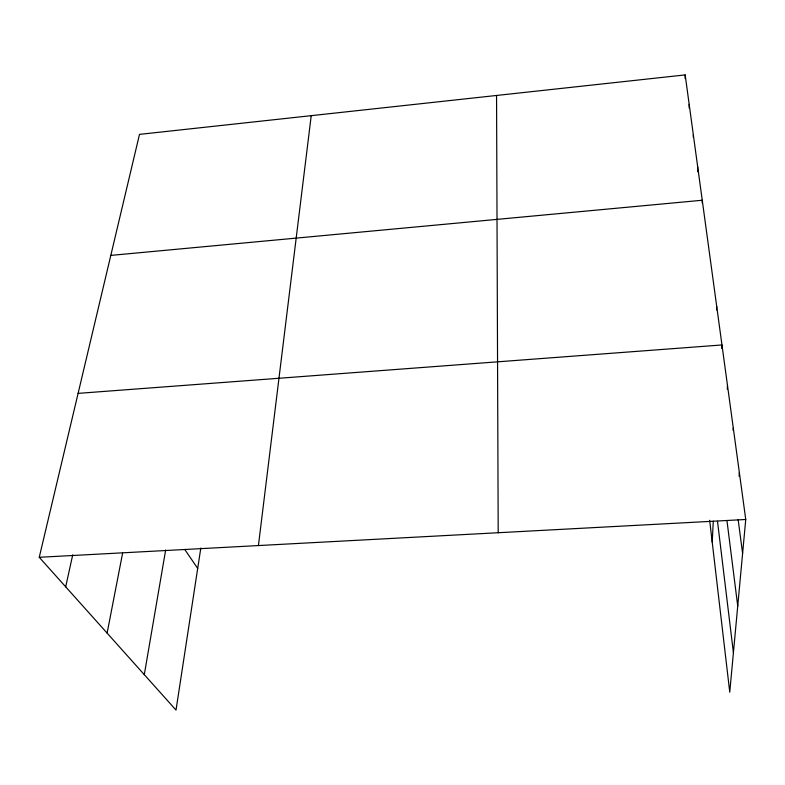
<?xml version="1.0" encoding="UTF-8"?>
<svg xmlns="http://www.w3.org/2000/svg" width="785" height="785" viewBox="0 0 785 785"><rect width="100%" height="100%" fill="white"/><g stroke="black" fill="none" stroke-linecap="round" stroke-linejoin="round"><path stroke-width="1.18" d="M685.138 78.588L685.168 74.909L139.494 134.382L39.25 557.291L176.017 710.091L200.823 548.009M689.132 107.957L689.171 104.307M693.312 137.355L693.341 134.932M697.61 171.689L697.698 166.881M702.183 202.687L702.241 200.244L110.813 255.4M716.548 309.938L716.695 306.297M712.231 542.219L713.271 521.181M721.788 348.52L721.964 344.958L78.107 393.373M727.273 389.066L727.489 385.455M733.111 430.366L733.278 427.943M739.068 476.21L739.352 472.57M685.168 74.909L745.75 519.484L729.756 692.184L709.66 520.288M258.422 545.565L311.223 115.67M144.303 674.649L165.655 550.04M107.113 633.112L122.607 553.16M65.695 586.837L72.73 554.828M39.25 557.291L745.75 519.484M184.72 549.412L197.702 568.418M738.165 519.778L742.61 553.425M726.988 520.847L737.733 606.049M717.5 521.309L733.416 652.747M496.552 95.466L498.2 532.74"/></g></svg>
